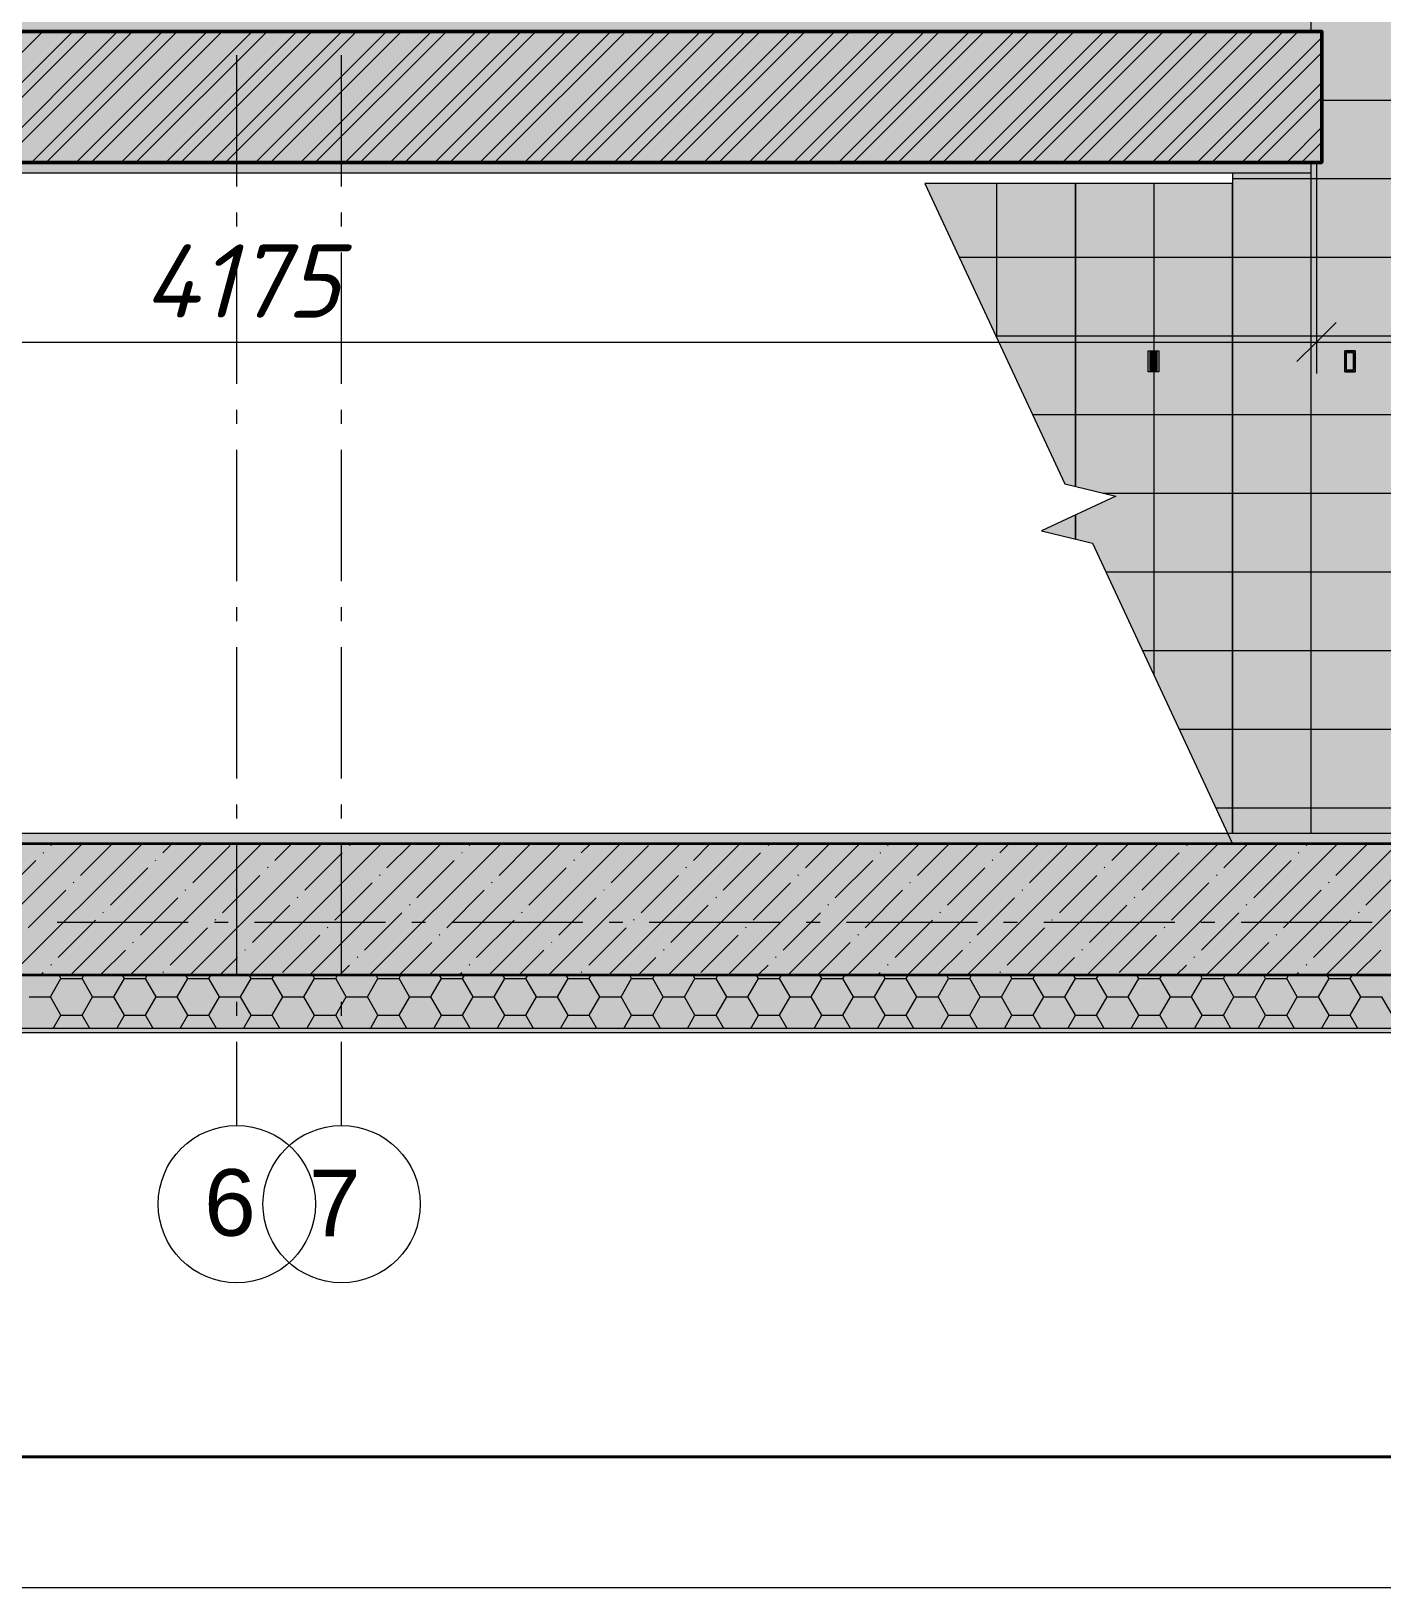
# Model space of a CAD drawing. Header units: millimetres. Extents: x -81576 to 1046824, y -248937 to 691537.
# Drawn here: x -54349 to -49195, y 605295 to 611235 of the extents above; entities that cross this region are included whole.
import ezdxf

# ---------------------------------------------------------------- set-up
doc = ezdxf.new("R2010")
doc.units = ezdxf.units.MM
doc.layers.add('PDF _Геометрия', color=7, linetype='Continuous', true_color=0x1d1d1d)
doc.layers.add('PDF _Сплошная заливка', color=7, linetype='Continuous', true_color=0xffffff)
doc.layers.add('PDF _Текст', color=7, linetype='Continuous')
doc.styles.add('PDF ArialMT', font='arial.ttf')
doc.styles.add('PDF ISOCPEUR Italic', font='isocpeui.ttf')

msp = doc.modelspace()

# ---------------------------------------------------------------- hatches: boundary and pattern name
at = {"layer": 'PDF _Сплошная заливка', "true_color": 0x636466, "transparency": 33554559}
h = msp.add_hatch(color=251, dxfattribs=at)
h.paths.add_polyline_path([(-46804.3, 608173.7), (-46804.3, 614893.7), (-49764.3, 614893.7), (-49764.3, 611273.7), (-49464.3, 611273.7), (-49464.3, 611233.7), (-49424.3, 611233.7), (-49424.3, 610733.7), (-49464.3, 610733.7), (-49464.3, 610693.7), (-49764.3, 610693.7), (-49764.3, 608173.7), (-46811.9, 608173.7)], flags=0)
h.paths.add_polyline_path([(-49336.6, 609934.6), (-49336.6, 610014.6), (-49296.6, 610014.6), (-49296.6, 609934.6), (-49330.6, 609934.6)], flags=0)
h.paths.add_polyline_path([(-48696.6, 609934.6), (-48736.6, 609934.6), (-48736.6, 610014.6), (-48696.6, 610014.6), (-48696.6, 609940.6)], flags=0)
h.paths.add_polyline_path([(-49330.6, 609940.6), (-49302.6, 609940.6), (-49302.6, 610008.6), (-49330.6, 610008.6), (-49330.6, 609968.6)], flags=0)
h.paths.add_polyline_path([(-48730.6, 609940.6), (-48702.6, 609940.6), (-48702.6, 610008.6), (-48730.6, 610008.6), (-48730.6, 609968.6)], flags=0)
h.paths.add_polyline_path([(-48568.6, 610323.7), (-48648.6, 610323.7), (-48648.6, 610363.7), (-48568.6, 610363.7), (-48568.6, 610329.7)], flags=0)
h.paths.add_polyline_path([(-48642.6, 610329.7), (-48574.6, 610329.7), (-48574.6, 610357.7), (-48642.6, 610357.7)], flags=0)
h.paths.add_polyline_path([(-48642.6, 610923.7), (-48648.6, 610923.7), (-48648.6, 610963.7), (-48568.6, 610963.7), (-48568.6, 610923.7), (-48574.6, 610923.7)], flags=0)
h.paths.add_polyline_path([(-48574.6, 610929.7), (-48574.6, 610957.7), (-48642.6, 610957.7), (-48642.6, 610929.7), (-48602.6, 610929.7)], flags=0)
h.paths.add_polyline_path([(-48648.6, 611523.7), (-48648.6, 611563.7), (-48568.6, 611563.7), (-48568.6, 611523.7), (-48642.6, 611523.7)], flags=0)
h.paths.add_polyline_path([(-48602.6, 611529.7), (-48574.6, 611529.7), (-48574.6, 611557.7), (-48642.6, 611557.7), (-48642.6, 611529.7)], flags=0)
h.paths.add_polyline_path([(-48568.6, 612123.7), (-48648.6, 612123.7), (-48648.6, 612163.7), (-48568.6, 612163.7), (-48568.6, 612129.7)], flags=0)
h.paths.add_polyline_path([(-48642.6, 612129.7), (-48574.6, 612129.7), (-48574.6, 612157.7), (-48642.6, 612157.7)], flags=0)
h.paths.add_polyline_path([(-48568.6, 612723.7), (-48648.6, 612723.7), (-48648.6, 612763.7), (-48568.6, 612763.7), (-48568.6, 612729.7)], flags=0)
h.paths.add_polyline_path([(-48642.6, 612729.7), (-48574.6, 612729.7), (-48574.6, 612757.7), (-48642.6, 612757.7)], flags=0)
h.paths.add_polyline_path([(-49658.6, 613053.7), (-49664.6, 613053.7), (-49664.6, 613133.7), (-49624.6, 613133.7), (-49624.6, 613053.7), (-49630.6, 613053.7)], flags=0)
h.paths.add_polyline_path([(-49058.6, 613053.7), (-49064.6, 613053.7), (-49064.6, 613133.7), (-49024.6, 613133.7), (-49024.6, 613053.7), (-49030.6, 613053.7)], flags=0)
h.paths.add_polyline_path([(-49058.6, 613059.7), (-49030.6, 613059.7), (-49030.6, 613127.7), (-49058.6, 613127.7), (-49058.6, 613087.7)], flags=0)
h.paths.add_polyline_path([(-49658.6, 613059.7), (-49630.6, 613059.7), (-49630.6, 613127.7), (-49658.6, 613127.7), (-49658.6, 613087.7)], flags=0)
for points in [[(-55764.3, 611233.7), (-49464.3, 611233.7), (-49464.3, 611273.7), (-57794.3, 611273.7), (-57794.3, 611233.7)], [(-49424.3, 610733.7), (-49424.3, 611233.7), (-57794.3, 611233.7), (-57794.3, 610733.7), (-49464.3, 610733.7)], [(-49523.8, 610693.7), (-49464.3, 610693.7), (-49464.3, 610733.7), (-57794.3, 610733.7), (-57794.3, 610693.7), (-49764.3, 610693.7)], [(-46764.3, 608133.7), (-46764.3, 608173.7), (-61764.3, 608173.7), (-61764.3, 608133.7), (-49523.8, 608133.7)], [(-46764.3, 607633.7), (-46764.3, 608133.7), (-61374.3, 608133.7), (-61374.3, 607633.7), (-49523.8, 607633.7)], [(-45762.3, 607629.7), (-45054.8, 607629.7), (-45054.8, 607633.7), (-62930.5, 607633.7), (-62930.5, 607629.7), (-45764.3, 607629.7)], [(-45764.3, 607429.7), (-45054.8, 607429.7), (-45054.8, 607629.7), (-62930.5, 607629.7), (-62930.5, 607429.7), (-49523.8, 607429.7)], [(-45054.8, 607413.7), (-45054.8, 607429.7), (-62930.5, 607429.7), (-62930.5, 607413.7), (-45764.3, 607413.7)]]:
    msp.add_hatch(color=251, dxfattribs=at).paths.add_polyline_path(points)
h = msp.add_hatch(color=251, dxfattribs=at)
h.paths.add_polyline_path([(-49777.7, 608173.7), (-49764.3, 608173.7), (-49764.3, 610653.7), (-50364.3, 610653.7), (-50364.3, 609497.2), (-50210.2, 609459.8), (-50364.3, 609387.9), (-50364.3, 609296.3), (-50299, 609280.5), (-49782.9, 608173.7)], flags=0)
h.paths.add_polyline_path([(-50080.5, 609934.6), (-50086.5, 609934.6), (-50086.5, 610014.6), (-50046.5, 610014.6), (-50046.5, 609934.6), (-50052.5, 609934.6)], flags=0)
h.paths.add_polyline_path([(-50052.5, 609940.6), (-50052.5, 610008.6), (-50080.5, 610008.6), (-50080.5, 609940.6)], flags=0)
h = msp.add_hatch(color=251, dxfattribs=at)
h.paths.add_polyline_path([(-49296.6, 609934.6), (-49296.6, 610014.6), (-49336.6, 610014.6), (-49336.6, 609934.6), (-49302.6, 609934.6)], flags=0)
h.paths.add_polyline_path([(-49330.6, 609940.6), (-49330.6, 610008.6), (-49302.6, 610008.6), (-49302.6, 609940.6)], flags=0)

# ---------------------------------------------------------------- linework, layer by layer
at = {"layer": 'PDF _Геометрия', "color": 7, "lineweight": 20}
msp.add_lwpolyline([(38489.1, 689395.2), (38489.1, 605295.1), (-80411, 605295.1), (-80411, 689395.2)], close=True, dxfattribs=at)
at = {"layer": 'PDF _Геометрия', "color": 7, "lineweight": 40}
msp.add_lwpolyline([(37989.1, 688895.2), (37989.1, 605795.1), (-78411, 605795.1), (-78411, 688895.2)], close=True, dxfattribs=at)
at = {"layer": 'PDF _Геометрия', "color": 7, "lineweight": 35}
msp.add_lwpolyline([(-57644.3, 615682.9), (-57644.3, 614933.7), (-57144.3, 614933.7), (-46764.3, 614933.7), (-46764.3, 608633.7), (-46764.3, 608133.7), (-61374.3, 608133.7), (-61374.3, 607633.7), (-46764.3, 607633.7), (-45764.3, 607633.7), (-45764.3, 608633.7), (-46264.3, 608633.7), (-46264.3, 614933.7), (-46264.3, 615433.7), (-46264.3, 615682.9)], dxfattribs=at)
at = {"layer": 'PDF _Геометрия', "color": 7, "lineweight": 9}
for points in [[(-49464.3, 611233.7), (-49464.3, 614893.7)], [(-53564.3, 610642.4), (-53564.3, 611142.4)], [(-53164.3, 610642.4), (-53164.3, 611142.4)], [(-49424.3, 610971.7), (-46804.3, 610971.7)], [(-49764.3, 610693.7), (-49764.3, 610653.7), (-50364.3, 610653.7), (-50939.4, 610653.7), (-50404.7, 609507), (-50210.2, 609459.8), (-50493.4, 609327.7), (-50299, 609280.5), (-49764.3, 608133.7)], [(-49464.3, 608173.7), (-49464.3, 610733.7)], [(-49444.3, 610733.7), (-49444.3, 610048.5), (-49444.3, 609928.5)], [(-50664.3, 610063.8), (-50664.3, 610653.7)], [(-50064.3, 610014.6), (-50064.3, 610653.7)], [(-49764.3, 610671.7), (-46804.3, 610671.7)], [(-53564.3, 610489.5), (-53564.3, 610542.4)], [(-53164.3, 610489.5), (-53164.3, 610542.4)], [(-53564.3, 609889.5), (-53564.3, 610389.5)], [(-53164.3, 609889.5), (-53164.3, 610389.5)], [(-50807.8, 610371.7), (-50364.3, 610371.7), (-49764.3, 610371.7), (-46804.3, 610371.7)], [(-61884.3, 610048.5), (-57794.3, 610048.5), (-49444.3, 610048.5), (-46644.3, 610048.5)], [(-50668, 610071.7), (-50364.3, 610071.7), (-49764.3, 610071.7), (-46804.3, 610071.7)], [(-50064.3, 609940.6), (-50064.3, 610008.6)], [(-50064.3, 608777.1), (-50064.3, 609934.6)], [(-53564.3, 609736.6), (-53564.3, 609789.5)], [(-53164.3, 609736.6), (-53164.3, 609789.5)], [(-50528.1, 609771.7), (-50364.3, 609771.7), (-49764.3, 609771.7), (-46804.3, 609771.7)], [(-53564.3, 609136.6), (-53564.3, 609636.6)], [(-53164.3, 609136.6), (-53164.3, 609636.6)], [(-50259.1, 609471.7), (-49764.3, 609471.7), (-46804.3, 609471.7)], [(-50248.3, 609171.7), (-49764.3, 609171.7), (-46804.3, 609171.7)], [(-53564.3, 608983.6), (-53564.3, 609036.6)], [(-53164.3, 608983.6), (-53164.3, 609036.6)], [(-53564.3, 608383.6), (-53564.3, 608883.6)], [(-53164.3, 608383.6), (-53164.3, 608883.6)], [(-50108.4, 608871.7), (-49764.3, 608871.7), (-46804.3, 608871.7)], [(-49968.5, 608571.7), (-49764.3, 608571.7), (-46804.3, 608571.7)], [(-53564.3, 608230.7), (-53564.3, 608283.6)], [(-53164.3, 608230.7), (-53164.3, 608283.6)], [(-49828.6, 608271.7), (-49764.3, 608271.7), (-46804.3, 608271.7)], [(-53564.3, 607630.7), (-53564.3, 608130.7)], [(-53164.3, 607630.7), (-53164.3, 608130.7)], [(-53749.9, 607833.7), (-54249.9, 607833.7)], [(-53596.9, 607833.7), (-53649.9, 607833.7)], [(-52996.9, 607833.7), (-53496.9, 607833.7)], [(-52844, 607833.7), (-52896.9, 607833.7)], [(-52244, 607833.7), (-52744, 607833.7)], [(-52091.1, 607833.7), (-52144, 607833.7)], [(-51491.1, 607833.7), (-51991.1, 607833.7)], [(-51338.2, 607833.7), (-51391.1, 607833.7)], [(-50738.2, 607833.7), (-51238.2, 607833.7)], [(-50585.3, 607833.7), (-50638.2, 607833.7)], [(-49985.3, 607833.7), (-50485.3, 607833.7)], [(-49832.4, 607833.7), (-49885.3, 607833.7)], [(-49232.4, 607833.7), (-49732.4, 607833.7)], [(-45054.8, 607633.7), (-62930.5, 607633.7)], [(-45054.8, 607629.7), (-62930.5, 607629.7)], [(-53564.3, 607477.8), (-53564.3, 607530.7)], [(-53164.3, 607477.8), (-53164.3, 607530.7)], [(-53564.3, 607059.2), (-53564.3, 607377.8)], [(-53164.3, 607059.2), (-53164.3, 607377.8)]]:
    msp.add_lwpolyline(points, dxfattribs=at)
at = {"layer": 'PDF _Геометрия', "color": 7, "lineweight": 15}
for points in [[(-49464.3, 611273.7), (-57794.3, 611273.7), (-57794.3, 611233.7), (-49464.3, 611233.7)], [(-57794.3, 610693.7), (-49464.3, 610693.7), (-49464.3, 610733.7), (-57794.3, 610733.7)], [(-46764.3, 608173.7), (-61764.3, 608173.7), (-61764.3, 608133.7), (-46764.3, 608133.7)]]:
    msp.add_lwpolyline(points, close=True, dxfattribs=at)
at = {"layer": 'PDF _Геометрия', "color": 7, "lineweight": 50}
msp.add_lwpolyline([(-49464.3, 611233.7), (-57794.3, 611233.7), (-57794.3, 610733.7), (-49464.3, 610733.7), (-49424.3, 610733.7), (-49424.3, 611233.7)], close=True, dxfattribs=at)
at = {"layer": 'PDF _Геометрия', "color": 250, "lineweight": 9, "true_color": 0x2c2c2c}
for points in [[(-54804.4, 610733.7), (-54304.4, 611233.7)], [(-54690.4, 610733.7), (-54190.4, 611233.7)], [(-54633.3, 610733.7), (-54133.3, 611233.7)], [(-54519.3, 610733.7), (-54019.3, 611233.7)], [(-54462.3, 610733.7), (-53962.3, 611233.7)], [(-54348.2, 610733.7), (-53848.2, 611233.7)], [(-54291.2, 610733.7), (-53791.2, 611233.7)], [(-54177.1, 610733.7), (-53677.1, 611233.7)], [(-54120.1, 610733.7), (-53620.1, 611233.7)], [(-54006.1, 610733.7), (-53506.1, 611233.7)], [(-53949, 610733.7), (-53449, 611233.7)], [(-53835, 610733.7), (-53335, 611233.7)], [(-53778, 610733.7), (-53278, 611233.7)], [(-53663.9, 610733.7), (-53163.9, 611233.7)], [(-53606.9, 610733.7), (-53106.9, 611233.7)], [(-53492.8, 610733.7), (-52992.8, 611233.7)], [(-53435.8, 610733.7), (-52935.8, 611233.7)], [(-53321.8, 610733.7), (-52821.8, 611233.7)], [(-53264.7, 610733.7), (-52764.7, 611233.7)], [(-53150.7, 610733.7), (-52650.7, 611233.7)], [(-53093.7, 610733.7), (-52593.7, 611233.7)], [(-52979.6, 610733.7), (-52479.6, 611233.7)], [(-52922.6, 610733.7), (-52422.6, 611233.7)], [(-52808.5, 610733.7), (-52308.5, 611233.7)], [(-52751.5, 610733.7), (-52251.5, 611233.7)], [(-52637.5, 610733.7), (-52137.5, 611233.7)], [(-52580.4, 610733.7), (-52080.4, 611233.7)], [(-52466.4, 610733.7), (-51966.4, 611233.7)], [(-52409.4, 610733.7), (-51909.4, 611233.7)], [(-52295.3, 610733.7), (-51795.3, 611233.7)], [(-52238.3, 610733.7), (-51738.3, 611233.7)], [(-52124.2, 610733.7), (-51624.2, 611233.7)], [(-52067.2, 610733.7), (-51567.2, 611233.7)], [(-51953.2, 610733.7), (-51453.2, 611233.7)], [(-51896.2, 610733.7), (-51396.1, 611233.7)], [(-51782.1, 610733.7), (-51282.1, 611233.7)], [(-51725.1, 610733.7), (-51225.1, 611233.7)], [(-51611, 610733.7), (-51111, 611233.7)], [(-51554, 610733.7), (-51054, 611233.7)], [(-51440, 610733.7), (-50940, 611233.7)], [(-51382.9, 610733.7), (-50882.9, 611233.7)], [(-51268.9, 610733.7), (-50768.9, 611233.7)], [(-51211.9, 610733.7), (-50711.9, 611233.7)], [(-51097.8, 610733.7), (-50597.8, 611233.7)], [(-51040.8, 610733.7), (-50540.8, 611233.7)], [(-50926.7, 610733.7), (-50426.7, 611233.7)], [(-50869.7, 610733.7), (-50369.7, 611233.7)], [(-50755.7, 610733.7), (-50255.7, 611233.7)], [(-50698.6, 610733.7), (-50198.6, 611233.7)], [(-50584.6, 610733.7), (-50084.6, 611233.7)], [(-50527.6, 610733.7), (-50027.6, 611233.7)], [(-50413.5, 610733.7), (-49913.5, 611233.7)], [(-50356.5, 610733.7), (-49856.5, 611233.7)], [(-50242.4, 610733.7), (-49742.4, 611233.7)], [(-50185.4, 610733.7), (-49685.4, 611233.7)], [(-50071.4, 610733.7), (-49571.4, 611233.7)], [(-50014.3, 610733.7), (-49514.3, 611233.7)], [(-49900.3, 610733.7), (-49424.3, 611209.7)], [(-49843.3, 610733.7), (-49424.3, 611152.7)], [(-49729.2, 610733.7), (-49424.3, 611038.7)], [(-49672.2, 610733.7), (-49424.3, 610981.6)], [(-49558.1, 610733.7), (-49424.3, 610867.6)], [(-49501.1, 610733.7), (-49424.3, 610810.6)], [(-54654, 607633.7), (-54154, 608133.7)], [(-54425.9, 607633.7), (-53925.9, 608133.7)], [(-54302.8, 608099), (-54300.4, 608101.4)], [(-54274.3, 608127.5), (-54268.1, 608133.7)], [(-54197.8, 607633.7), (-53697.8, 608133.7)], [(-54160.2, 608013.5), (-54040, 608133.7)], [(-53969.7, 607633.7), (-53469.7, 608133.7)], [(-53846.6, 608099), (-53811.9, 608133.7)], [(-53741.6, 607633.7), (-53241.6, 608133.7)], [(-53732.5, 607985), (-53590, 608127.5)], [(-53513.5, 607633.7), (-53013.5, 608133.7)], [(-53418.9, 608070.5), (-53355.7, 608133.7)], [(-53304.8, 607956.5), (-53162.3, 608099)], [(-53285.4, 607633.7), (-52785.4, 608133.7)], [(-53133.8, 608127.5), (-53131.4, 608129.9)], [(-53057.3, 607633.7), (-52557.3, 608133.7)], [(-52991.2, 608042), (-52899.5, 608133.7)], [(-52829.2, 607633.7), (-52329.2, 608133.7)], [(-52706.1, 608099), (-52703.7, 608101.4)], [(-52677.6, 608127.5), (-52671.4, 608133.7)], [(-52601.1, 607633.7), (-52101.1, 608133.7)], [(-52563.5, 608013.5), (-52443.3, 608133.7)], [(-52373, 607633.7), (-51873, 608133.7)], [(-52249.9, 608099), (-52215.2, 608133.7)], [(-52144.9, 607633.7), (-51644.9, 608133.7)], [(-52135.8, 607985), (-51993.3, 608127.5)], [(-51916.8, 607633.7), (-51416.8, 608133.7)], [(-51822.2, 608070.5), (-51759, 608133.7)], [(-51708.2, 607956.5), (-51565.6, 608099)], [(-51688.7, 607633.7), (-51188.7, 608133.7)], [(-51537.1, 608127.5), (-51534.7, 608129.9)], [(-51460.6, 607633.7), (-50960.6, 608133.7)], [(-51394.5, 608042), (-51302.8, 608133.7)], [(-51232.5, 607633.7), (-50732.5, 608133.7)], [(-51109.4, 608099), (-51107, 608101.4)], [(-51080.9, 608127.5), (-51074.7, 608133.7)], [(-51004.4, 607633.7), (-50504.4, 608133.7)], [(-50966.8, 608013.5), (-50846.6, 608133.7)], [(-50776.3, 607633.7), (-50276.3, 608133.7)], [(-50653.2, 608099), (-50618.5, 608133.7)], [(-50548.2, 607633.7), (-50048.2, 608133.7)], [(-50539.1, 607985), (-50396.6, 608127.5)], [(-50320.1, 607633.7), (-49820.1, 608133.7)], [(-50225.5, 608070.5), (-50162.3, 608133.7)], [(-50111.5, 607956.5), (-49968.9, 608099)], [(-50092, 607633.7), (-49592, 608133.7)], [(-49940.4, 608127.5), (-49938, 608129.9)], [(-49863.9, 607633.7), (-49363.9, 608133.7)], [(-49797.8, 608042), (-49706.1, 608133.7)], [(-49635.8, 607633.7), (-49135.8, 608133.7)], [(-49512.7, 608099), (-49510.3, 608101.4)], [(-49484.2, 608127.5), (-49478, 608133.7)], [(-49407.7, 607633.7), (-48907.7, 608133.7)], [(-49370.1, 608013.5), (-49249.9, 608133.7)], [(-54473.8, 607927.9), (-54331.3, 608070.5)], [(-54046.2, 607899.4), (-53903.6, 608042)], [(-53875.1, 608070.5), (-53872.7, 608072.9)], [(-53447.4, 608042), (-53445, 608044.4)], [(-52877.2, 607927.9), (-52734.6, 608070.5)], [(-52449.5, 607899.4), (-52306.9, 608042)], [(-52278.4, 608070.5), (-52276, 608072.9)], [(-51850.7, 608042), (-51848.3, 608044.4)], [(-51280.5, 607927.9), (-51137.9, 608070.5)], [(-50852.8, 607899.4), (-50710.2, 608042)], [(-50681.7, 608070.5), (-50679.3, 608072.9)], [(-50254, 608042), (-50251.7, 608044.4)], [(-49683.8, 607927.9), (-49541.2, 608070.5)], [(-49256.1, 607899.4), (-49113.5, 608042)], [(-54188.7, 607985), (-54186.4, 607987.3)], [(-53761, 607956.5), (-53758.7, 607958.8)], [(-53618.5, 607870.9), (-53475.9, 608013.5)], [(-53190.8, 607842.4), (-53048.2, 607985)], [(-53019.7, 608013.5), (-53017.3, 608015.9)], [(-52592, 607985), (-52589.7, 607987.3)], [(-52164.3, 607956.5), (-52162, 607958.8)], [(-52021.8, 607870.9), (-51879.2, 608013.5)], [(-51594.1, 607842.4), (-51451.5, 607985)], [(-51423, 608013.5), (-51420.7, 608015.9)], [(-50995.3, 607985), (-50993, 607987.3)], [(-50567.7, 607956.5), (-50565.3, 607958.8)], [(-50425.1, 607870.9), (-50282.5, 608013.5)], [(-49997.4, 607842.4), (-49854.9, 607985)], [(-49826.3, 608013.5), (-49824, 608015.9)], [(-49398.7, 607985), (-49396.3, 607987.3)], [(-54359.8, 607813.9), (-54217.2, 607956.5)], [(-53932.1, 607785.4), (-53789.6, 607927.9)], [(-53504.4, 607756.9), (-53361.9, 607899.4)], [(-53333.4, 607927.9), (-53331, 607930.3)], [(-52905.7, 607899.4), (-52903.3, 607901.8)], [(-52763.1, 607813.9), (-52620.5, 607956.5)], [(-52335.4, 607785.4), (-52192.9, 607927.9)], [(-51907.7, 607756.9), (-51765.2, 607899.4)], [(-51736.7, 607927.9), (-51734.3, 607930.3)], [(-51309, 607899.4), (-51306.6, 607901.8)], [(-51166.4, 607813.9), (-51023.9, 607956.5)], [(-50738.7, 607785.4), (-50596.2, 607927.9)], [(-50311, 607756.9), (-50168.5, 607899.4)], [(-50140, 607927.9), (-50137.6, 607930.3)], [(-49712.3, 607899.4), (-49709.9, 607901.8)], [(-49569.7, 607813.9), (-49427.2, 607956.5)], [(-54245.7, 607699.8), (-54103.2, 607842.4)], [(-54074.7, 607870.9), (-54072.3, 607873.3)], [(-53647, 607842.4), (-53644.6, 607844.8)], [(-53076.7, 607728.4), (-52934.2, 607870.9)], [(-52649.1, 607699.8), (-52506.5, 607842.4)], [(-52478, 607870.9), (-52475.6, 607873.3)], [(-52050.3, 607842.4), (-52047.9, 607844.8)], [(-51480.1, 607728.4), (-51337.5, 607870.9)], [(-51052.4, 607699.8), (-50909.8, 607842.4)], [(-50881.3, 607870.9), (-50878.9, 607873.3)], [(-50453.6, 607842.4), (-50451.2, 607844.8)], [(-49883.4, 607728.4), (-49740.8, 607870.9)], [(-49455.7, 607699.8), (-49313.1, 607842.4)], [(-49284.6, 607870.9), (-49282.2, 607873.3)], [(-53818.1, 607671.3), (-53675.5, 607813.9)], [(-53390.4, 607642.8), (-53247.8, 607785.4)], [(-53219.3, 607813.9), (-53216.9, 607816.3)], [(-52791.6, 607785.4), (-52789.3, 607787.8)], [(-52221.4, 607671.3), (-52078.8, 607813.9)], [(-51793.7, 607642.8), (-51651.1, 607785.4)], [(-51622.6, 607813.9), (-51620.2, 607816.3)], [(-51194.9, 607785.4), (-51192.6, 607787.8)], [(-50624.7, 607671.3), (-50482.1, 607813.9)], [(-50197, 607642.8), (-50054.4, 607785.4)], [(-50025.9, 607813.9), (-50023.6, 607816.3)], [(-49598.2, 607785.4), (-49595.9, 607787.8)], [(-54083.8, 607633.7), (-53989.1, 607728.4)], [(-53960.6, 607756.9), (-53958.3, 607759.2)], [(-53532.9, 607728.4), (-53530.6, 607730.7)], [(-52943.3, 607633.7), (-52820.1, 607756.9)], [(-52487.1, 607633.7), (-52392.4, 607728.4)], [(-52363.9, 607756.9), (-52361.6, 607759.2)], [(-51936.3, 607728.4), (-51933.9, 607730.7)], [(-51346.6, 607633.7), (-51223.4, 607756.9)], [(-50890.4, 607633.7), (-50795.8, 607728.4)], [(-50767.2, 607756.9), (-50764.9, 607759.2)], [(-50339.6, 607728.4), (-50337.2, 607730.7)], [(-49749.9, 607633.7), (-49626.8, 607756.9)], [(-49293.7, 607633.7), (-49199.1, 607728.4)], [(-54274.3, 607671.3), (-54271.9, 607673.7)], [(-53627.6, 607633.7), (-53561.5, 607699.8)], [(-53171.4, 607633.7), (-53133.8, 607671.3)], [(-53105.3, 607699.8), (-53102.9, 607702.2)], [(-52677.6, 607671.3), (-52675.2, 607673.7)], [(-52030.9, 607633.7), (-51964.8, 607699.8)], [(-51574.7, 607633.7), (-51537.1, 607671.3)], [(-51508.6, 607699.8), (-51506.2, 607702.2)], [(-51080.9, 607671.3), (-51078.5, 607673.7)], [(-50434.2, 607633.7), (-50368.1, 607699.8)], [(-49978, 607633.7), (-49940.4, 607671.3)], [(-49911.9, 607699.8), (-49909.5, 607702.2)], [(-49484.2, 607671.3), (-49481.8, 607673.7)], [(-54311.9, 607633.7), (-54302.8, 607642.8)], [(-54275.6, 607550), (-54235.3, 607619.8)], [(-54235.3, 607619.8), (-54241, 607629.7)], [(-54235.3, 607619.8), (-54154.7, 607619.8)], [(-54114.3, 607550), (-54154.7, 607619.8)], [(-54154.6, 607619.8), (-54148.9, 607629.7)], [(-54033.7, 607550), (-53993.4, 607619.8)], [(-53993.4, 607619.8), (-53999.1, 607629.7)], [(-53993.4, 607619.8), (-53912.7, 607619.8)], [(-53912.7, 607619.8), (-53907, 607629.7)], [(-53872.4, 607550), (-53912.7, 607619.8)], [(-53846.6, 607642.8), (-53844.2, 607645.2)], [(-53791.7, 607550), (-53751.4, 607619.8)], [(-53751.4, 607619.8), (-53757.2, 607629.7)], [(-53751.4, 607619.8), (-53670.8, 607619.8)], [(-53670.8, 607619.8), (-53665.1, 607629.7)], [(-53630.5, 607550), (-53670.8, 607619.8)], [(-53549.8, 607550), (-53509.5, 607619.8)], [(-53509.5, 607619.8), (-53515.2, 607629.7)], [(-53509.5, 607619.8), (-53428.8, 607619.8)], [(-53388.5, 607550), (-53428.9, 607619.8)], [(-53428.8, 607619.8), (-53423.1, 607629.7)], [(-53307.9, 607550), (-53267.5, 607619.8)], [(-53267.6, 607619.8), (-53273.3, 607629.7)], [(-53267.6, 607619.8), (-53186.9, 607619.8)], [(-53186.9, 607619.8), (-53181.2, 607629.7)], [(-53146.6, 607550), (-53186.9, 607619.8)], [(-53065.9, 607550), (-53025.6, 607619.8)], [(-53025.6, 607619.8), (-53031.4, 607629.7)], [(-53025.6, 607619.8), (-52945, 607619.8)], [(-52945, 607619.8), (-52939.2, 607629.7)], [(-52904.7, 607550), (-52945, 607619.8)], [(-52824, 607550), (-52783.7, 607619.8)], [(-52783.7, 607619.8), (-52789.4, 607629.7)], [(-52783.7, 607619.8), (-52703, 607619.8)], [(-52715.2, 607633.7), (-52706.1, 607642.8)], [(-52662.7, 607550), (-52703.1, 607619.8)], [(-52703, 607619.8), (-52697.3, 607629.7)], [(-52582.1, 607550), (-52541.7, 607619.8)], [(-52541.8, 607619.8), (-52547.5, 607629.7)], [(-52541.8, 607619.8), (-52461.1, 607619.8)], [(-52461.1, 607619.8), (-52455.4, 607629.7)], [(-52420.8, 607550), (-52461.1, 607619.8)], [(-52340.1, 607550), (-52299.8, 607619.8)], [(-52299.8, 607619.8), (-52305.6, 607629.7)], [(-52299.8, 607619.8), (-52219.2, 607619.8)], [(-52249.9, 607642.8), (-52247.5, 607645.2)], [(-52219.2, 607619.8), (-52213.4, 607629.7)], [(-52178.9, 607550), (-52219.2, 607619.8)], [(-52098.2, 607550), (-52057.9, 607619.8)], [(-52057.9, 607619.8), (-52063.6, 607629.7)], [(-52057.9, 607619.8), (-51977.2, 607619.8)], [(-51977.2, 607619.8), (-51971.5, 607629.7)], [(-51936.9, 607550), (-51977.2, 607619.8)], [(-51856.3, 607550), (-51815.9, 607619.8)], [(-51816, 607619.8), (-51821.7, 607629.7)], [(-51815.9, 607619.8), (-51735.3, 607619.8)], [(-51735.3, 607619.8), (-51729.6, 607629.7)], [(-51695, 607550), (-51735.3, 607619.8)], [(-51614.3, 607550), (-51574, 607619.8)], [(-51574, 607619.8), (-51579.7, 607629.7)], [(-51574, 607619.8), (-51493.4, 607619.8)], [(-51493.4, 607619.8), (-51487.6, 607629.7)], [(-51453.1, 607550), (-51493.4, 607619.8)], [(-51372.4, 607550), (-51332.1, 607619.8)], [(-51332.1, 607619.8), (-51337.8, 607629.7)], [(-51332.1, 607619.8), (-51251.4, 607619.8)], [(-51251.4, 607619.8), (-51245.7, 607629.7)], [(-51211.1, 607550), (-51251.4, 607619.8)], [(-51130.5, 607550), (-51090.1, 607619.8)], [(-51118.5, 607633.7), (-51109.4, 607642.8)], [(-51090.2, 607619.8), (-51095.9, 607629.7)], [(-51090.1, 607619.8), (-51009.5, 607619.8)], [(-51009.5, 607619.8), (-51003.8, 607629.7)], [(-50969.2, 607550), (-51009.5, 607619.8)], [(-50888.5, 607550), (-50848.2, 607619.8)], [(-50848.2, 607619.8), (-50853.9, 607629.7)], [(-50848.2, 607619.8), (-50767.6, 607619.8)], [(-50767.6, 607619.8), (-50761.8, 607629.7)], [(-50727.3, 607550), (-50767.6, 607619.8)], [(-50653.2, 607642.8), (-50650.8, 607645.2)], [(-50646.6, 607550), (-50606.3, 607619.8)], [(-50606.3, 607619.8), (-50612, 607629.7)], [(-50606.3, 607619.8), (-50525.6, 607619.8)], [(-50525.6, 607619.8), (-50519.9, 607629.7)], [(-50485.3, 607550), (-50525.6, 607619.8)], [(-50404.6, 607550), (-50364.3, 607619.8)], [(-50364.3, 607619.8), (-50370.1, 607629.7)], [(-50364.3, 607619.8), (-50283.7, 607619.8)], [(-50283.7, 607619.8), (-50278, 607629.7)], [(-50243.4, 607550), (-50283.7, 607619.8)], [(-50162.7, 607550), (-50122.4, 607619.8)], [(-50122.4, 607619.8), (-50128.1, 607629.7)], [(-50122.4, 607619.8), (-50041.8, 607619.8)], [(-50001.4, 607550), (-50041.8, 607619.8)], [(-50041.7, 607619.8), (-50036, 607629.7)], [(-49920.8, 607550), (-49880.5, 607619.8)], [(-49880.5, 607619.8), (-49886.2, 607629.7)], [(-49880.5, 607619.8), (-49799.8, 607619.8)], [(-49799.8, 607619.8), (-49794.1, 607629.7)], [(-49759.5, 607550), (-49799.8, 607619.8)], [(-49678.8, 607550), (-49638.5, 607619.8)], [(-49638.5, 607619.8), (-49644.3, 607629.7)], [(-49638.5, 607619.8), (-49557.9, 607619.8)], [(-49557.9, 607619.8), (-49552.2, 607629.7)], [(-49517.6, 607550), (-49557.9, 607619.8)], [(-49521.8, 607633.7), (-49512.7, 607642.8)], [(-49436.9, 607550), (-49396.6, 607619.8)], [(-49396.6, 607619.8), (-49402.3, 607629.7)], [(-49396.6, 607619.8), (-49315.9, 607619.8)], [(-49275.6, 607550), (-49316, 607619.8)], [(-49315.9, 607619.8), (-49310.2, 607629.7)], [(-54356.3, 607550), (-54275.6, 607550)], [(-54235.3, 607480.1), (-54275.6, 607550)], [(-54154.6, 607480.2), (-54114.3, 607550)], [(-54114.3, 607550), (-54033.7, 607550)], [(-53993.4, 607480.1), (-54033.7, 607550)], [(-53912.7, 607480.2), (-53872.4, 607550)], [(-53872.4, 607550), (-53791.7, 607550)], [(-53751.4, 607480.1), (-53791.8, 607550)], [(-53670.8, 607480.2), (-53630.5, 607550)], [(-53630.5, 607550), (-53549.8, 607550)], [(-53509.5, 607480.1), (-53549.8, 607550)], [(-53428.8, 607480.2), (-53388.5, 607550)], [(-53388.5, 607550), (-53307.9, 607550)], [(-53267.6, 607480.1), (-53307.9, 607550)], [(-53186.9, 607480.2), (-53146.6, 607550)], [(-53146.6, 607550), (-53065.9, 607550)], [(-53025.6, 607480.1), (-53066, 607550)], [(-52945, 607480.2), (-52904.6, 607550)], [(-52904.7, 607550), (-52824, 607550)], [(-52783.7, 607480.1), (-52824, 607550)], [(-52703, 607480.2), (-52662.7, 607550)], [(-52662.7, 607550), (-52582.1, 607550)], [(-52541.8, 607480.1), (-52582.1, 607550)], [(-52461.1, 607480.2), (-52420.8, 607550)], [(-52420.8, 607550), (-52340.1, 607550)], [(-52299.8, 607480.1), (-52340.2, 607550)], [(-52219.2, 607480.2), (-52178.8, 607550)], [(-52178.8, 607550), (-52098.2, 607550)], [(-52057.9, 607480.1), (-52098.2, 607550)], [(-51977.2, 607480.2), (-51936.9, 607550)], [(-51936.9, 607550), (-51856.3, 607550)], [(-51816, 607480.1), (-51856.3, 607550)], [(-51735.3, 607480.2), (-51695, 607550)], [(-51695, 607550), (-51614.3, 607550)], [(-51574, 607480.1), (-51614.3, 607550)], [(-51493.4, 607480.2), (-51453, 607550)], [(-51453, 607550), (-51372.4, 607550)], [(-51332.1, 607480.1), (-51372.4, 607550)], [(-51251.4, 607480.2), (-51211.1, 607550)], [(-51211.1, 607550), (-51130.5, 607550)], [(-51090.2, 607480.1), (-51130.5, 607550)], [(-51009.5, 607480.2), (-50969.2, 607550)], [(-50969.2, 607550), (-50888.5, 607550)], [(-50848.2, 607480.1), (-50888.5, 607550)], [(-50767.6, 607480.2), (-50727.2, 607550)], [(-50727.2, 607550), (-50646.6, 607550)], [(-50606.3, 607480.1), (-50646.6, 607550)], [(-50525.6, 607480.2), (-50485.3, 607550)], [(-50485.3, 607550), (-50404.7, 607550)], [(-50364.3, 607480.1), (-50404.7, 607550)], [(-50283.7, 607480.2), (-50243.4, 607550)], [(-50243.4, 607550), (-50162.7, 607550)], [(-50122.4, 607480.1), (-50162.7, 607550)], [(-50041.7, 607480.2), (-50001.4, 607550)], [(-50001.4, 607550), (-49920.8, 607550)], [(-49880.5, 607480.1), (-49920.8, 607550)], [(-49799.8, 607480.2), (-49759.5, 607550)], [(-49759.5, 607550), (-49678.8, 607550)], [(-49638.5, 607480.1), (-49678.9, 607550)], [(-49557.9, 607480.2), (-49517.6, 607550)], [(-49517.6, 607550), (-49436.9, 607550)], [(-49396.6, 607480.1), (-49436.9, 607550)], [(-49315.9, 607480.2), (-49275.6, 607550)], [(-49275.6, 607550), (-49195, 607550)], [(-49154.7, 607480.1), (-49195, 607550)], [(-54264.4, 607429.7), (-54235.3, 607480.2)], [(-54235.3, 607480.1), (-54154.7, 607480.1)], [(-54125.6, 607429.7), (-54154.7, 607480.1)], [(-54022.5, 607429.7), (-53993.4, 607480.2)], [(-53993.4, 607480.1), (-53912.7, 607480.1)], [(-53883.6, 607429.7), (-53912.7, 607480.1)], [(-53780.5, 607429.7), (-53751.4, 607480.2)], [(-53751.4, 607480.1), (-53670.8, 607480.1)], [(-53641.7, 607429.7), (-53670.8, 607480.1)], [(-53538.6, 607429.7), (-53509.5, 607480.2)], [(-53509.5, 607480.1), (-53428.8, 607480.1)], [(-53399.8, 607429.7), (-53428.9, 607480.1)], [(-53296.6, 607429.7), (-53267.5, 607480.2)], [(-53267.6, 607480.1), (-53186.9, 607480.1)], [(-53157.8, 607429.7), (-53186.9, 607480.1)], [(-53054.7, 607429.7), (-53025.6, 607480.2)], [(-53025.6, 607480.1), (-52945, 607480.1)], [(-52915.9, 607429.7), (-52945, 607480.1)], [(-52812.8, 607429.7), (-52783.7, 607480.2)], [(-52783.7, 607480.1), (-52703, 607480.1)], [(-52674, 607429.7), (-52703.1, 607480.1)], [(-52570.8, 607429.7), (-52541.7, 607480.2)], [(-52541.8, 607480.1), (-52461.1, 607480.1)], [(-52432, 607429.7), (-52461.1, 607480.1)], [(-52328.9, 607429.7), (-52299.8, 607480.2)], [(-52299.8, 607480.1), (-52219.2, 607480.1)], [(-52190.1, 607429.7), (-52219.2, 607480.1)], [(-52087, 607429.7), (-52057.9, 607480.2)], [(-52057.9, 607480.1), (-51977.2, 607480.1)], [(-51948.1, 607429.7), (-51977.2, 607480.1)], [(-51845, 607429.7), (-51815.9, 607480.2)], [(-51815.9, 607480.1), (-51735.3, 607480.1)], [(-51706.2, 607429.7), (-51735.3, 607480.1)], [(-51603.1, 607429.7), (-51574, 607480.2)], [(-51574, 607480.1), (-51493.4, 607480.1)], [(-51464.3, 607429.7), (-51493.4, 607480.1)], [(-51361.2, 607429.7), (-51332.1, 607480.2)], [(-51332.1, 607480.1), (-51251.4, 607480.1)], [(-51222.3, 607429.7), (-51251.4, 607480.1)], [(-51119.2, 607429.7), (-51090.1, 607480.2)], [(-51090.1, 607480.1), (-51009.5, 607480.1)], [(-50980.4, 607429.7), (-51009.5, 607480.1)], [(-50877.3, 607429.7), (-50848.2, 607480.2)], [(-50848.2, 607480.1), (-50767.6, 607480.1)], [(-50738.5, 607429.7), (-50767.6, 607480.1)], [(-50635.4, 607429.7), (-50606.3, 607480.2)], [(-50606.3, 607480.1), (-50525.6, 607480.1)], [(-50496.5, 607429.7), (-50525.6, 607480.1)], [(-50393.4, 607429.7), (-50364.3, 607480.2)], [(-50364.3, 607480.1), (-50283.7, 607480.1)], [(-50254.6, 607429.7), (-50283.7, 607480.1)], [(-50151.5, 607429.7), (-50122.4, 607480.2)], [(-50122.4, 607480.1), (-50041.8, 607480.1)], [(-50012.7, 607429.7), (-50041.8, 607480.1)], [(-49909.6, 607429.7), (-49880.5, 607480.2)], [(-49880.5, 607480.1), (-49799.8, 607480.1)], [(-49770.7, 607429.7), (-49799.8, 607480.1)], [(-49667.6, 607429.7), (-49638.5, 607480.2)], [(-49638.5, 607480.1), (-49557.9, 607480.1)], [(-49528.8, 607429.7), (-49557.9, 607480.1)], [(-49425.7, 607429.7), (-49396.6, 607480.2)], [(-49396.6, 607480.1), (-49315.9, 607480.1)], [(-49286.9, 607429.7), (-49316, 607480.1)]]:
    msp.add_lwpolyline(points, dxfattribs=at)
at = {"layer": 'PDF _Геометрия', "color": 7, "lineweight": 50}
msp.add_lwpolyline([(-49464.3, 610733.7), (-49424.3, 610733.7), (-49424.3, 611233.7), (-49464.3, 611233.7)], dxfattribs=at)
at = {"layer": 'PDF _Геометрия', "color": 7, "lineweight": 9}
for points in [[(-50364.3, 610653.7), (-50364.3, 609497.2)], [(-49764.3, 610653.7), (-49764.3, 608173.7)], [(-50046.5, 610014.6), (-50046.5, 609934.6), (-50086.5, 609934.6), (-50086.5, 610014.6)], [(-50046.5, 609934.6), (-50086.5, 609934.6), (-50086.5, 610014.6), (-50046.5, 610014.6)], [(-50052.5, 609940.6), (-50052.5, 610008.6), (-50080.5, 610008.6), (-50080.5, 609940.6)], [(-50052.5, 610008.6), (-50080.5, 610008.6), (-50080.5, 609940.6), (-50052.5, 609940.6)], [(-49296.6, 610014.6), (-49296.6, 609934.6), (-49336.6, 609934.6), (-49336.6, 610014.6)], [(-49296.6, 610014.6), (-49336.6, 610014.6), (-49336.6, 609934.6), (-49296.6, 609934.6)], [(-49302.6, 609940.6), (-49302.6, 610008.6), (-49330.6, 610008.6), (-49330.6, 609940.6)], [(-49302.6, 609940.6), (-49330.6, 609940.6), (-49330.6, 610008.6), (-49302.6, 610008.6)], [(-50364.3, 609387.9), (-50364.3, 609296.3)]]:
    msp.add_lwpolyline(points, close=True, dxfattribs=at)
at = {"layer": 'PDF _Геометрия', "color": 7, "lineweight": 20}
msp.add_lwpolyline([(-49369.3, 610123.5), (-49444.3, 610048.5), (-49519.3, 609973.5)], dxfattribs=at)
at = {"layer": 'PDF _Геометрия', "color": 7, "lineweight": 15}
for points in [[(-45054.8, 607429.7), (-62930.5, 607429.7)], [(-62930.5, 607413.7), (-45054.8, 607413.7)]]:
    msp.add_lwpolyline(points, dxfattribs=at)
at = {"layer": 'PDF _Геометрия', "color": 7, "lineweight": 20}
for centre in [(-53564.3, 606759.2), (-53164.3, 606759.2)]:
    msp.add_circle(centre, 300, dxfattribs=at)
at = {"layer": 'PDF _Сплошная заливка', "lineweight": 35, "transparency": 33554559}
for points in [[(-50364.3, 609497.2), (-50364.3, 610653.7), (-50404.7, 609507), (-50939.4, 610653.7)], [(-50086.5, 609934.6), (-50046.5, 609934.6), (-50086.5, 610014.6), (-50046.5, 610014.6)], [(-50080.5, 609940.6), (-50080.5, 610008.6), (-50052.5, 609940.6), (-50052.5, 610008.6)], [(-50364.3, 609296.3), (-50364.3, 609387.9), (-50493.4, 609327.7)]]:
    msp.add_solid(points, dxfattribs=at)

# ---------------------------------------------------------------- texts
at = {"layer": 'PDF _Текст', "attachment_point": 4}
for s, insert, char_height, style in [('4175', (-53921, 610281.2), 279.4, 'PDF ISOCPEUR Italic'), ('6', (-53689.1, 606763.8), 254, 'PDF ArialMT'), ('7', (-53289.1, 606763.8), 254, 'PDF ArialMT')]:
    msp.add_mtext(s, dxfattribs=dict(at, insert=insert, char_height=char_height, style=style))

doc.saveas('drawing.dxf')
